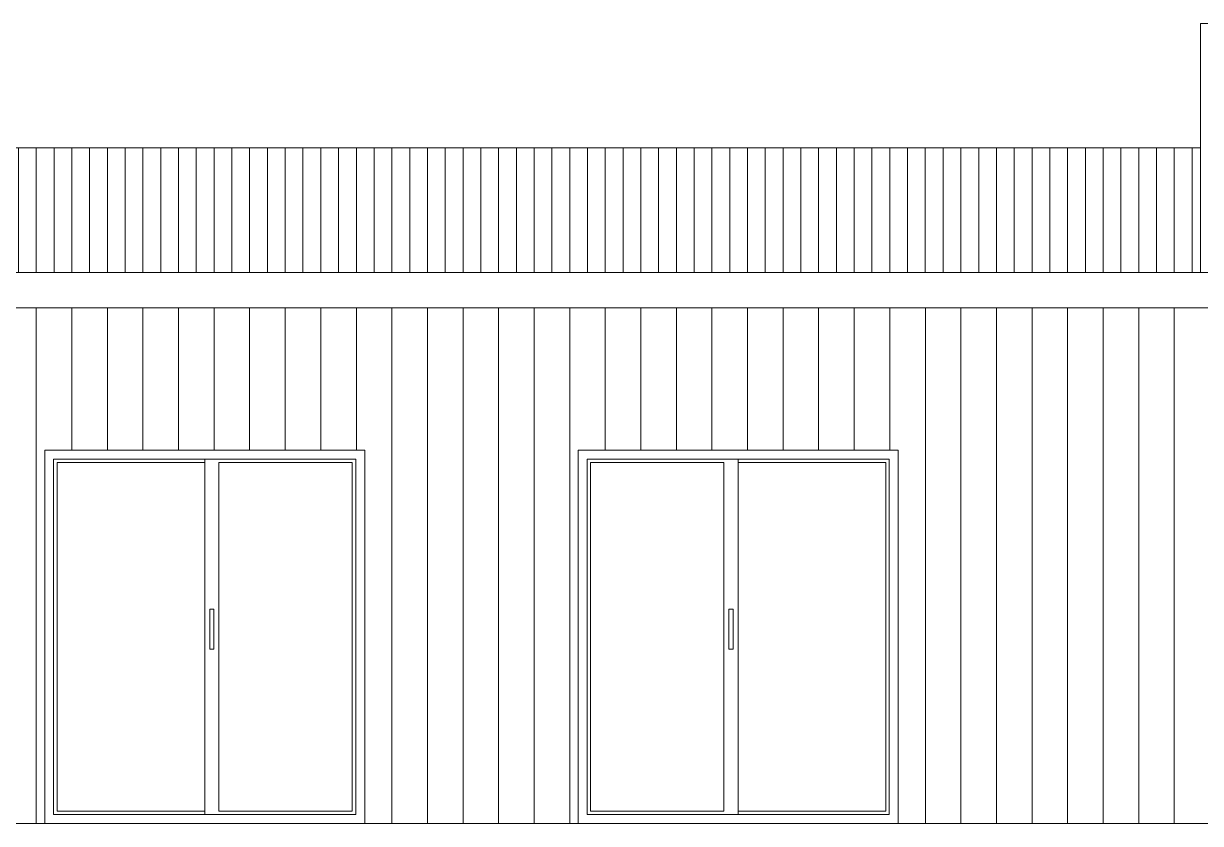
# Model space of a CAD drawing. Header units: millimetres. Extents: x -23978 to 678800, y -72710 to 21371.
# Drawn here: x 632881 to 639500, y -13009 to -8509 of the extents above; entities that cross this region are included whole.
import ezdxf

# ---------------------------------------------------------------- set-up
doc = ezdxf.new("R2010")
doc.units = ezdxf.units.MM
doc.header["$MEASUREMENT"] = 0
doc.layers.add('ground', color=7, linetype='Continuous', lineweight=9, true_color=0x4f450d)
doc.layers.add('Hatch', color=7, linetype='Continuous', lineweight=0, true_color=0x6e6e6e)
for name, color, linetype, lineweight in [('Main', 6, 'Continuous', 13), ('roof hatch', 125, 'Continuous', 9), ('wood', 51, 'Continuous', 9)]:
    doc.layers.add(name, color=color, linetype=linetype, lineweight=lineweight)

msp = doc.modelspace()

# ---------------------------------------------------------------- hatches: boundary and pattern name
at = {"layer": 'Hatch', "ltscale": 5}
h = msp.add_hatch(dxfattribs=at)
h.set_pattern_fill('_USER', color=256, scale=200, angle=90, pattern_type=0)
h.set_pattern_definition([(90, (-12247.05, 0), (-200, 1e-14), [])])
h.paths.add_polyline_path([(642000.3, -10108.8), (630000.3, -10108.8), (630000.3, -13008.8), (633000.3, -13008.8), (633000.3, -10908.8), (634800.3, -10908.8), (634800.3, -13008.8), (636000.3, -13008.8), (636000.3, -10908.8), (637800.3, -10908.8), (637800.3, -13008.8), (642000.3, -13008.8)])
h.paths.add_polyline_path([(640400.3, -12208.8), (640400.3, -11008.8), (641600.3, -11008.8), (641600.3, -12208.8)], flags=16)
h.paths.add_polyline_path([(640450.3, -12158.8), (640450.3, -11058.8), (641550.3, -11058.8), (641550.3, -12158.8)], flags=0)
h.paths.add_polyline_path([(641025.3, -12138.8), (641025.3, -11078.8), (641530.3, -11078.8), (641530.3, -12138.8)], flags=0)
h.paths.add_polyline_path([(640975.3, -12138.8), (640470.3, -12138.8), (640470.3, -11078.8), (640975.3, -11078.8)], flags=0)
h.paths.add_polyline_path([(631900.3, -12208.8), (630700.3, -12208.8), (630700.3, -11008.8), (631900.3, -11008.8)], flags=16)
h.paths.add_polyline_path([(631850.3, -12158.8), (630750.3, -12158.8), (630750.3, -11058.8), (631850.3, -11058.8)], flags=0)
h.paths.add_polyline_path([(631830.3, -12138.8), (631325.3, -12138.8), (631325.3, -11078.8), (631830.3, -11078.8)], flags=0)
h.paths.add_polyline_path([(631275.3, -12138.8), (630770.3, -12138.8), (630770.3, -11078.8), (631275.3, -11078.8)], flags=0)
h.paths.add_polyline_path([(640400.3, -8908.8), (641600.3, -8908.8), (641600.3, -9908.8), (642000.3, -9908.8), (642000.3, -8708.8), (639500.3, -8708.8), (639500.3, -9908.8), (640400.3, -9908.8)])
at = {"layer": 'roof hatch', "ltscale": 5}
h = msp.add_hatch(dxfattribs=at)
h.set_pattern_fill('_USER', color=256, scale=100, angle=90, pattern_type=0)
h.set_pattern_definition([(90, (-12247.05, 0), (-100, 6e-15), [])])
h.paths.add_polyline_path([(630000.3, -9208.8), (630000.3, -9908.8), (639500.3, -9908.8), (639500.3, -9208.8)])

# ---------------------------------------------------------------- linework, layer by layer
at = {"layer": 'ground', "ltscale": 5}
msp.add_line((643379.2, -13008.8), (628437, -13008.8), dxfattribs=at)
at = {"layer": 'Main', "ltscale": 5}
for p, q in [((630000.3, -9208.8), (639500.3, -9208.8)), ((642000.3, -10108.8), (630000.3, -10108.8))]:
    msp.add_line(p, q, dxfattribs=at)
msp.add_lwpolyline([(642000.3, -9908.8), (630000.3, -9908.8), (630000.3, -13008.8), (642000.3, -13008.8), (642000.3, -8508.8), (639500.3, -8508.8), (639500.3, -9908.8)], dxfattribs=at)
at = {"layer": 'wood', "ltscale": 5}
for p, q in [((633000.3, -13008.8), (633000.3, -10908.8)), ((633000.3, -10908.8), (634800.3, -10908.8)), ((634800.3, -13008.8), (634800.3, -10908.8)), ((637800.3, -10908.8), (636000.3, -10908.8)), ((636000.3, -13008.8), (636000.3, -10908.8)), ((637800.3, -13008.8), (637800.3, -10908.8)), ((633050.3, -10958.8), (634750.3, -10958.8)), ((633050.3, -12958.8), (633050.3, -10958.8)), ((633070.3, -10978.8), (633900.3, -10978.8)), ((633070.3, -12938.8), (633070.3, -10978.8)), ((633900.3, -10958.8), (633900.3, -12958.8)), ((633980.3, -10978.8), (633980.3, -12938.8)), ((633980.3, -10978.8), (634730.3, -10978.8)), ((634730.3, -12938.8), (634730.3, -10978.8)), ((634750.3, -12958.8), (634750.3, -10958.8)), ((637750.3, -10958.8), (636050.3, -10958.8)), ((636050.3, -12958.8), (636050.3, -10958.8)), ((636820.3, -10978.8), (636070.3, -10978.8)), ((636070.3, -12938.8), (636070.3, -10978.8)), ((636820.3, -10978.8), (636820.3, -12938.8)), ((636900.3, -10958.8), (636900.3, -12958.8)), ((637730.3, -10978.8), (636900.3, -10978.8)), ((637730.3, -12938.8), (637730.3, -10978.8)), ((637750.3, -12958.8), (637750.3, -10958.8)), ((633050.3, -12958.8), (634750.3, -12958.8)), ((633070.3, -12938.8), (633900.3, -12938.8)), ((633980.3, -12938.8), (634730.3, -12938.8)), ((637750.3, -12958.8), (636050.3, -12958.8)), ((636820.3, -12938.8), (636070.3, -12938.8)), ((637730.3, -12938.8), (636900.3, -12938.8)), ((633000.3, -13008.8), (634800.3, -13008.8)), ((637800.3, -13008.8), (636000.3, -13008.8))]:
    msp.add_line(p, q, dxfattribs=at)
for points in [[(633928.5, -11803.7), (633952, -11803.7), (633952, -12028.8), (633928.5, -12028.8)], [(636872.2, -11803.7), (636848.7, -11803.7), (636848.7, -12028.8), (636872.2, -12028.8)]]:
    msp.add_lwpolyline(points, close=True, dxfattribs=at)

doc.saveas('drawing.dxf')
